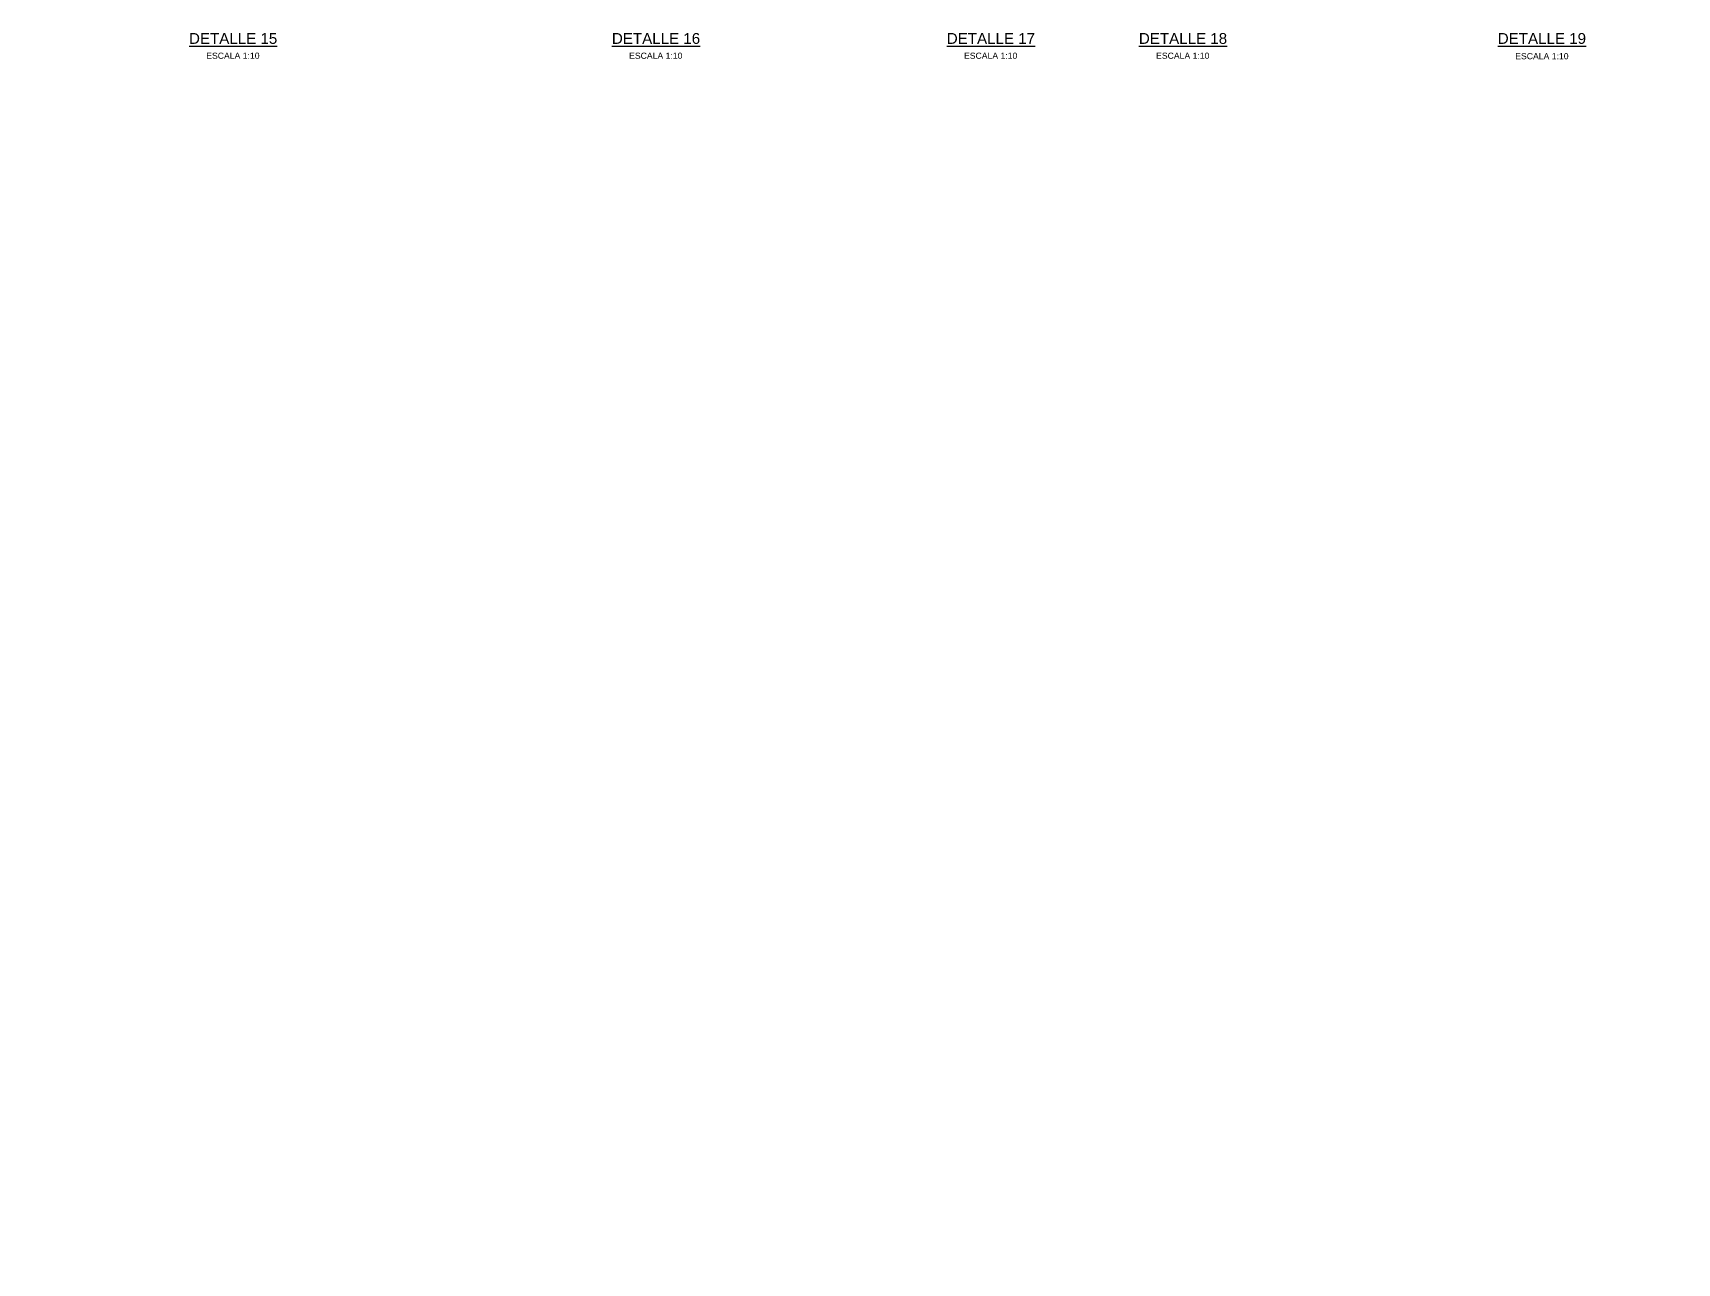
# Model space of a CAD drawing. Header units: millimetres. Extents: x -1367288 to 157996, y -18171 to 61708.
# Drawn here: x 42602 to 47917, y 9700 to 13678 of the extents above; entities that cross this region are included whole.
import ezdxf
from ezdxf import colors
from ezdxf.entities.mleader import LeaderData, LeaderLine
from ezdxf.enums import TextEntityAlignment as Align
from ezdxf.math import Vec2, Vec3

# ---------------------------------------------------------------- set-up
doc = ezdxf.new("R2010")
doc.units = ezdxf.units.MM
doc.header["$LTSCALE"] = 0.3
for name, color, linetype in [('EE-TEXTO 1', 4, 'Continuous'), ('EE-TEXTO 2', 2, 'Continuous'), ('SIM-COTAS', 1, 'Continuous')]:
    doc.layers.add(name, color=color, linetype=linetype)
doc.styles.add('ARIAL EE', font='arial.ttf')
doc.styles.get("Standard").update_dxf_attribs({"font": 'arial.ttf'})

# ---------------------------------------------------------------- blocks, each defined once
blk = doc.blocks.new('TÍTULO')
at = {"layer": 'EE-TEXTO 1', "style": 'ARIAL EE'}
blk.add_attdef('%%UVISTAENPLANTA', text='', height=3.5, dxfattribs=at).set_placement((-0.54, 3.5), align=Align.CENTER)
at = {"layer": 'EE-TEXTO 2', "style": 'ARIAL EE'}
for tag, p in [('SUBTITULO', (-0.77, -1.27)), ('ESCALA1:100', (-0.32, -5.15))]:
    blk.add_attdef(tag, text='', height=2, dxfattribs=at).set_placement(p, align=Align.CENTER)

msp = doc.modelspace()

# ---------------------------------------------------------------- block references
at = {"layer": 'EE-TEXTO 1'}
ref = msp.add_blockref('TÍTULO', (47630.8, 13607.7, 0.6), dxfattribs=dict(at, xscale=10, yscale=10, zscale=10))
ref.add_attrib('ESCALA1:100', 'ESCALA 1:10', dxfattribs={"layer": 'EE-TEXTO 2', "height": 20, "style": 'ARIAL EE'}).set_placement((47479.9, 13592.8, 0.6), align=Align.CENTER)
ref.add_attrib('%%UVISTAENPLANTA', '%%UDETALLE 19', dxfattribs={"height": 35, "style": 'ARIAL EE'}).set_placement((47479.9, 13642.6, 0.6), align=Align.CENTER)
at = {"layer": 'SIM-COTAS'}
ref = msp.add_blockref('TÍTULO', (43254.5, 13607.7, 0.6), dxfattribs=dict(at, xscale=10, yscale=10, zscale=10))
ref.add_attrib('ESCALA1:100', 'ESCALA 1:10', dxfattribs={"layer": 'EE-TEXTO 2', "height": 20, "style": 'ARIAL EE'}).set_placement((43248.2, 13594.3, 0.6), align=Align.CENTER)
ref.add_attrib('%%UVISTAENPLANTA', '%%UDETALLE 15', dxfattribs={"layer": 'EE-TEXTO 1', "height": 35, "style": 'ARIAL EE'}).set_placement((43249, 13642.6, 0.6), align=Align.CENTER)
ref = msp.add_blockref('TÍTULO', (44621.6, 13607.7, 0.6), dxfattribs=dict(at, xscale=10, yscale=10, zscale=10))
ref.add_attrib('ESCALA1:100', 'ESCALA 1:10', dxfattribs={"layer": 'EE-TEXTO 2', "height": 20, "style": 'ARIAL EE'}).set_placement((44615.3, 13594.3, 0.6), align=Align.CENTER)
ref.add_attrib('%%UVISTAENPLANTA', '%%UDETALLE 16', dxfattribs={"layer": 'EE-TEXTO 1', "height": 35, "style": 'ARIAL EE'}).set_placement((44616.1, 13642.6, 0.6), align=Align.CENTER)
ref = msp.add_blockref('TÍTULO', (45704.1, 13607.7, 0.6), dxfattribs=dict(at, xscale=10, yscale=10, zscale=10))
ref.add_attrib('ESCALA1:100', 'ESCALA 1:10', dxfattribs={"layer": 'EE-TEXTO 2', "height": 20, "style": 'ARIAL EE'}).set_placement((45697.9, 13594.3, 0.6), align=Align.CENTER)
ref.add_attrib('%%UVISTAENPLANTA', '%%UDETALLE 17', dxfattribs={"layer": 'EE-TEXTO 1', "height": 35, "style": 'ARIAL EE'}).set_placement((45698.7, 13642.6, 0.6), align=Align.CENTER)
ref = msp.add_blockref('TÍTULO', (46325.1, 13607.7, 0.6), dxfattribs=dict(at, xscale=10, yscale=10, zscale=10))
ref.add_attrib('ESCALA1:100', 'ESCALA 1:10', dxfattribs={"layer": 'EE-TEXTO 2', "height": 20, "style": 'ARIAL EE'}).set_placement((46318.9, 13594.3, 0.6), align=Align.CENTER)
ref.add_attrib('%%UVISTAENPLANTA', '%%UDETALLE 18', dxfattribs={"layer": 'EE-TEXTO 1', "height": 35, "style": 'ARIAL EE'}).set_placement((46319.7, 13642.6, 0.6), align=Align.CENTER)

# ---------------------------------------------------------------- leaders
at = {"layer": 'SIM-COTAS', "linetype": 'Continuous'}
ml = msp.add_multileader_mtext('Standard', dxfattribs=at)
ml.set_content('\\A1;{\\C2;PELDAÑO P-1\\PLAM e=3/16"}', color=256)
ml.set_leader_properties()
ml.build(insert=Vec2(0, 0))
ml.multileader.update_dxf_attribs({"dogleg_length": 0.0025, "arrow_head_size": 100, "scale": 50})
ctx = ml.context
ctx.base_point, ctx.scale, ctx.char_height, ctx.arrow_head_size, ctx.landing_gap_size, ctx.plane_origin = Vec3(5879.8, 11269.7), 50, 100, 100, 50, Vec3(1659.5, -4105.3)
notes = []
notes.append((ctx, [(0, (1, 1, 0), (5687.6, 11269.7), (1, 0), 192.2, [(0, [(5687.7, 10553.6)], 0, [])])]))
ctx.mtext.insert, ctx.mtext.width, ctx.mtext.defined_height, ctx.mtext.flow_direction = Vec3(5929.8, 11320.6), 1175.144, 411.1, 5
ml = msp.add_multileader_mtext('Standard', dxfattribs=at)
ml.set_content('\\A1;{\\C2;DESCANSO D-1\\PLAM e=3/16"}', color=256)
ml.set_leader_properties()
ml.build(insert=Vec2(0, 0))
ml.multileader.update_dxf_attribs({"dogleg_length": 0.0025, "arrow_head_size": 100, "scale": 50})
ctx = ml.context
ctx.base_point, ctx.scale, ctx.char_height, ctx.arrow_head_size, ctx.landing_gap_size, ctx.plane_origin = Vec3(7894.6, 10588, 0.6), 50, 100, 100, 50, Vec3(3674.3, -5061.3, 0.6)
notes.append((ctx, [(0, (1, 1, 0), (7702.4, 10588, 0.6), (1, 0), 192.2, [(0, [(7702.4, 9700, 0.6)], 0, [])])]))
ctx.mtext.insert, ctx.mtext.width, ctx.mtext.defined_height, ctx.mtext.flow_direction = Vec3(7944.6, 10638.8, 0.6), 1175.144, 411.1, 5
for ctx, leaders in notes:
    for number, flags, end, landing, length, lines in leaders:
        leader = LeaderData()
        leader.index, (leader.has_last_leader_line, leader.has_dogleg_vector, leader.attachment_direction) = number, flags
        leader.last_leader_point, leader.dogleg_vector, leader.dogleg_length = Vec3(end), Vec3(landing), length
        for number, points, colour, breaks in lines:
            line = LeaderLine()
            line.index, line.vertices, line.color, line.breaks = number, Vec3.list(points), colors.encode_raw_color(colour), breaks
            leader.lines.append(line)
        ctx.leaders.append(leader)

doc.saveas('drawing.dxf')
